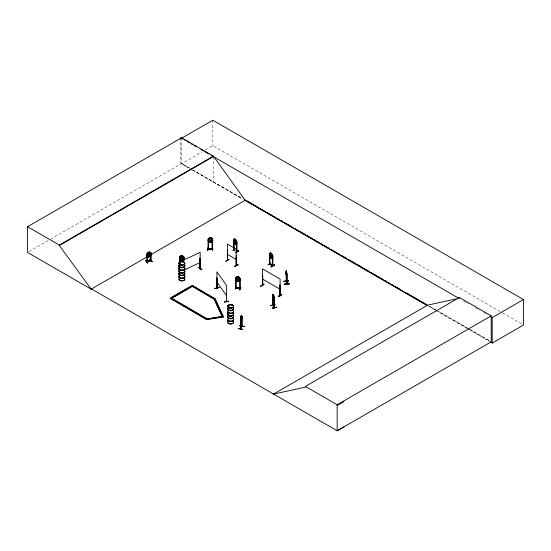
<?xml version="1.0" encoding="UTF-8"?>
<svg xmlns="http://www.w3.org/2000/svg" width="551" height="551" viewBox="0 0 551 551"><rect width="100%" height="100%" fill="white"/><g stroke="black" fill="none" stroke-linecap="round" stroke-linejoin="round"><path stroke-width="0.41" stroke-dasharray="2.75 2.07" d="M231.881 250.822L235.201 248.894M233.838 250.161L233.776 249.768M233.507 249.961L233.652 249.507L233.776 250.14M29.038 251.593L49.859 239.568M50.602 239.141L181.582 163.516L189.716 168.213M181.582 138.246L181.582 163.73L202.41 151.711M205.378 149.989L212.817 145.698L501.844 312.569M235.215 248.742L231.916 250.657M233.693 249.885L235.167 250.905M233.996 249.83L235.167 250.636M233.658 249.906L233.996 250.092L233.961 249.693M233.514 249.617L233.879 249.789M189.606 168.275L180.335 162.944L180.335 140.202M192.575 169.983L241.476 198.105L192.678 169.922M437.239 310.681L429.091 305.991L437.218 310.688M469.101 329.002L437.983 311.101L469.018 329.05M469.838 329.422L489.846 340.931M502.595 312.996L523.45 325.042M463.467 300.991L468.625 303.966M475.258 307.795L479.687 310.351M483.372 312.479L487.793 315.034M469.755 329.47L489.722 341M181.582 163.73L189.716 168.427M192.678 170.135L243.205 199.304M428.099 306.053L434.808 309.931M435.559 310.358L466.869 328.437M467.613 328.871L489.233 341.351M233.796 249.761L233.879 250.161M213.382 156.601L213.382 182.085M212.817 120.214L212.817 145.698"/><path stroke-width="0.83" d="M286.189 273.64L286.534 277.27L286.231 275.059M199.848 268.854L200.213 258.488L200.309 268.792L199.848 268.854L200.247 268.661M199.848 268.482L200.247 268.289M241.662 316.343L242.013 316.184L241.868 326.633L241.834 316.095L241.352 315.337L241.579 317.769L240.952 319.862L240.635 319.456M272.835 305.516L272.8 295.164M274.15 297.285L274.336 307.775L274.322 297.292L274.288 299.2L273.744 299.971L272.642 296.652L273.186 294.262L274.467 297.519L274.488 307.74L272.862 305.233M286.217 273.558L286.616 276.03M233.844 248.446L233.831 239.85M236.675 251.6L236.902 241.579L236.462 241.366M271.574 258.267L270.486 257.641L269.363 255.423L269.363 253.804C270.162 255.189 270.989 248.852 269.907 255.388L271.361 257.186L272.077 256.635L271.533 253.522L270.465 252.826L269.363 253.859M272.387 255.506L272.766 255.65L272.8 265.864L269.487 263.95M150.54 260.747C151.904 260.892 144.892 261.346 147.2 261.842M146.917 261.567L150.864 260.286M286.341 271.98L286.465 270.885M179.991 256.773L179.95 261.883M239.85 278.524L240.215 278.503L240.188 288.814M208.505 239.203L208.058 239.162M241.083 316.171L241.035 318.877L241.242 315.888M286.231 271.54L286.389 270.383M286.231 273.847L286.286 272.649L286.561 278.338M286.155 280.955L286.424 281.547L286.396 277.277M286.155 281.327L286.802 283.93L286.403 281.285M207.596 250.65L208.168 247.75L207.617 250.622M207.823 250.602L208.133 247.909M211.129 237.653L211.866 240.553L210.854 241.476L209.828 241.434L208.801 240.436L208.801 239.224L209.552 237.591L211.129 237.653L212.686 239.354L212.686 240.973L211.129 242.53L209.545 242.468L207.989 240.766L209.573 242.426L211.129 242.502L212.686 240.973M212.176 239.217L212.252 249.548L212.218 239.23L212.638 239.244L212.576 249.562C213.203 248.487 207.844 248.37 208.464 249.383L208.464 239.086M212.638 239.244L211.102 237.722L209.573 237.667M212.528 250.836L212.838 247.929M217.218 278.2L216.908 278.014L217.252 288.407L216.887 288.18M217.066 288.145L216.887 287.808L217.252 288.035M226.199 300.922L226.399 301.197M226.571 301.5L226.557 301.101M238.273 328.479L242.667 329.443M273.372 294.799L273.551 297.795L273.42 294.792M286.472 274.57L286.616 276.085L286.782 275.321M240.766 328.327C239.657 329.994 242.495 324.525 241.923 326.585M242.027 326.406L240.594 328.919C241.069 329.099 239.657 312.686 241.82 316.136L241.717 326.605M273.014 305.061L272.876 305.151M272.924 295.494L273.234 294.255L272.642 295.033L272.876 305.523L272.697 304.868M274.171 307.52L274.171 307.148M241.352 320.186C243.294 312.72 239.885 324.222 241.4 320.193M229.051 259.466L225.683 261.353L228.982 259.431M180.459 264.514C180.638 263.371 179.206 265.052 180.618 264.501M180.742 264.328L180.397 264.087M183.524 262.545L183.717 262.613M228.617 307.417L229.002 307.134M229.512 307.486L229.23 307.134M232.302 305.412L232.308 305.323M232.212 305.66L232.584 305.495M270.562 305.64L274.949 304.682M214.787 288.628L219.112 287.574M236.2 277.973L235.67 277.918L237.192 276.506L238.721 276.74L240.222 278.62L240.222 280.239L238.714 281.616L237.178 281.382L235.67 279.536L235.683 277.89L237.219 276.547L236.462 279.267L237.453 280.383L238.445 280.535L239.423 279.722L238.721 276.74M148.68 252.379L148.26 254.624L148.701 255.12L149.631 254.225L149.142 252.248M270.81 253.315L270.451 255.203L271.168 256.243L271.54 255.113L270.844 253.295M286.789 273.751L286.334 270.334L286.396 273.881M286.121 273.406L286.334 272.642L286.486 273.895L286.486 271.182L286.844 273.744M179.502 256.773L180.99 255.285L180.253 258.075L181.265 259.149L182.271 259.266L183.263 258.419L182.546 255.464L181.017 255.327M179.447 258.371L184.068 258.901L182.539 260.341L180.983 260.162L179.461 258.343L179.461 256.725C183.82 257.875 184.599 255.106 183.648 260.52M179.502 258.364L181.01 260.127M182.002 255.678L181.499 255.623L181.01 256.945L181.01 257.661L182.002 258.398L182.519 257.827L182.016 255.65M181.017 260.093L182.526 260.265M184.02 257.289L182.546 255.464M179.571 256.642L179.984 256.69L179.571 256.642L179.536 262.682M179.275 266.829L179.041 267.993M179.44 266.842L179.034 267.993M237.701 276.836L237.212 278.882L238.184 279.66L238.686 279.109L238.197 276.912M145.698 260.644C150.54 265.837 146.118 261.883 145.733 260.478M147.269 261.456L151.002 260.361M151.002 260.733L146.91 261.925M267.745 264.886L271.058 262.979M260.692 286.183L263.977 284.261M235.718 277.938L236.138 277.862M237.178 281.382L238.7 281.547L240.236 280.211M239.781 278.551L239.802 288.758C240.14 287.732 235.587 287.188 235.78 288.139L235.787 277.821M236.324 286.747L235.084 289.303M239.816 278.565L240.215 278.503M240.222 278.62L238.7 276.781M236.097 277.869L236.097 288.187C235.601 287.085 241.062 287.732 240.153 288.8M239.719 288.455L240.215 288.325M239.637 290.06L240.856 287.236L239.671 289.867M262.793 285.074L262.421 284.867M262.345 285.363L262.455 275.066L262.675 285.514L262.304 285.322L262.793 285.446L262.421 285.239M280.094 295.419L279.653 295.343L280.156 295.453L280.115 279.061L262.455 268.867L262.524 285.26M269.714 253.963L269.859 264.163L269.659 263.833M241.393 315.399L240.58 318.444M244.251 326.591L239.726 325.923L244.258 326.605M240.594 328.341L241.82 326.344M146.876 255.898L148.233 257.138L149.652 256.732L151.002 254.714L151.05 253.095L149.603 251.903L148.205 252.262L146.807 254.28L148.233 252.289M148.233 257.138L149.624 256.697L151.05 254.714M179.915 264.266L180.322 264.143M180.322 264.06L179.901 264.328L180.397 264.218M229.464 307.286L228.803 307.465L229.312 307.21M232.088 305.495L232.501 305.585M200.288 268.413L199.951 268.557M240.56 328.637L240.739 318.471M216.901 288.235L216.908 271.822L226.378 285.156L226.544 301.5M227.494 250.25L227.508 260.616L227.646 250.333M274.315 307.747L272.711 305.268L274.15 307.231M209.552 237.591L207.989 239.175L208.058 249.355L208.478 248.9M208.016 249.266L212.645 249.417M236.606 243.108L236.448 251.662L236.82 251.862L236.785 241.648L235.725 239.403L234.568 238.776L233.466 239.754L233.548 247.42M235.67 244.224L236.792 243.239L236.434 241.345L236.778 251.862L236.455 251.277L236.778 251.49M233.466 241.372L234.623 243.576L235.725 244.251L236.792 243.294M271.588 258.323C274.026 255.719 271.374 259.762 270.451 257.661L269.398 255.43M180.597 264.335L180.046 264.335M235.738 287.636L236.207 287.684M235.738 288.008L240.264 288.703M212.631 249.162L208.016 248.997M260.719 286.231L264.012 284.096L260.719 286.017M279.998 295.515L279.812 285.087L279.949 295.508M281.761 294.358C273.937 297.926 281.96 296.252 281.733 294.33M278.448 296.466L281.768 294.523M227.542 260.602L227.377 244.121L236.207 249.217L236.186 265.451M234.643 266.353L237.936 264.411L234.63 266.333M237.942 264.576L234.643 266.519L237.956 264.611M91.549 288.979L91.191 289.192L27.55 252.448L27.55 226.702L181.582 137.771L213.382 156.126L245.181 200.233L427.245 305.35M181.582 137.771L181.582 138.246L212.817 120.214L523.45 299.558L523.45 325.042L492.215 343.073L489.984 341.778M27.55 226.702L59.35 245.057L213.382 156.126M343.907 426.942L337.164 430.786L91.507 288.958L91.142 289.165L59.35 245.532L213.382 156.601M91.142 289.165L147.923 256.38M150.898 254.665L245.539 200.027M234.602 238.755L234.044 241.317L235.497 243.115L236.214 242.571L235.67 239.458L234.588 238.831L233.762 239.809M235.305 239.451L235.676 241.049L235.305 242.171L234.588 240.422L234.94 239.244L235.339 239.43M235.69 244.272L234.568 243.625L233.5 241.352M236.455 251.38L236.882 251.373M235.883 252.186L238.555 250.691M236.069 252.51L238.721 250.967L238.535 250.657M207.107 319.125L171.347 298.167L207.107 318.809L206.46 319.497L170.066 298.167L192.134 285.425L214.849 298.539L214.201 299.227L192.134 286.169L214.201 298.911L222.28 316.632L214.201 299.227L214.849 298.539M172.27 297.209L189.923 287.016M192.774 286.114L170.707 298.856L192.774 285.797L205.282 293.339M272.538 265.672L272.469 257.179M274.584 265.038C267.669 269.873 272.828 264.101 274.584 265.045M271.12 266.836L274.446 264.941L271.113 266.67M170.066 298.167L206.46 319.181L207.107 318.809M273.213 394.282L427.61 305.137L456.056 298.952M273.571 394.068L305.371 387.153L305.371 386.416L459.403 297.485L491.203 315.84L491.203 341.854L337.164 430.786L337.164 404.771L491.203 315.84M459.403 298.222L459.045 298.435L211.164 155.32M490.741 316.735L492.215 317.59L523.45 299.558M337.164 405.515L343.907 401.672M199.882 258.639L200.316 258.564M198.815 267.655L201.983 269.653L199.014 267.559M199.889 268.427L200.35 268.365M199.882 268.84L200.213 252.296L180.804 261.367M184.688 269.742L200.213 262.49M146.786 261.828L147.275 261.539M229.209 307.561L229.071 307.127M228.651 307.375L229.526 307.417M200.213 268.309L199.951 268.929L199.985 258.715M147.248 254.204L146.78 254.197L146.917 261.939L146.738 261.484M148.701 252.406L149.163 252.268M150.588 253.109L150.561 260.878L150.506 253.129L151.022 253.067L150.933 260.781M150.96 253.102L150.506 253.129M149.92 259.48L152.241 261.835L149.941 259.266M214.704 288.545L219.126 287.429L214.711 288.531M224.312 302.072L228.734 301.17L224.34 302.079M236.186 265.61L236.165 255.258M147.248 254.08L147.213 261.856M273.792 295.109L273.647 298.78L272.924 296.707M273.778 299.909L273.241 299.076M274.88 304.6L270.486 305.557L274.942 304.689M276.616 307.107L272.215 308.229L276.692 307.403M272.228 308.223L276.623 307.293M272.435 265.279L272.683 265.933C271.547 262.138 275.004 255.037 270.451 252.895M272.49 265.672L272.339 255.457M214.201 298.911L215.083 298.773L223.396 317.004L207.279 319.497L207.038 318.995L223.162 316.178L218.919 317.156M214.201 299.227L215.083 299.09L223.396 317.004M207.892 318.864L210.434 318.464M212.128 318.202L213.829 317.941M215.524 317.679L217.225 317.417M207.038 318.671L207.279 319.181L223.396 316.687M150.829 260.664L150.884 253.019M286.162 272.669L286.334 275.183L286.162 271.051L286.238 281.568M286.341 272.697L286.527 277.194L286.486 274.584M286.362 273.2L286.734 276.044M286.362 281.313L287.002 283.93L286.83 273.723M283.923 281.244L288.559 280.858L283.93 281.458M283.889 281.313L288.559 280.996M284.64 284.275C298.69 282.918 274.804 284.908 289.275 283.882M284.605 284.137L289.247 283.751M262.62 285.122L262.31 284.97L262.641 285.494M269.577 263.984L269.522 253.777M272.628 265.913L269.377 264.019L269.398 253.839M198.849 267.607L201.783 269.535M208.058 249.355L212.631 249.534M152.021 261.684L149.92 259.273M184.034 257.262L183.579 257.097L183.614 260.609M237.688 276.864L238.184 276.939M240.174 288.793L235.787 288.125M240.925 321.013L240.401 320.255L240.401 318.671M239.726 325.71L244.189 326.681M238.266 328.499L242.743 329.326M274.357 307.134L274.253 307.733M269.639 264.211L269.825 255.65M279.929 295.143L279.929 295.515M272.325 255.574L272.766 255.65M227.673 260.527L227.356 260.127M181.582 138.246L183.063 139.1M184.544 139.954L186.024 140.808M187.498 141.662L189.716 142.943M191.197 143.797L192.678 144.651M194.159 145.505L196.376 146.786M200.812 149.349L203.03 150.63M204.511 151.484L208.946 154.039M247.027 200.881L252.227 203.884M253.715 204.745L255.946 206.033M257.427 206.887L258.915 207.748M260.403 208.602L262.634 209.89M264.122 210.751L265.603 211.612M267.09 212.466L269.322 213.754M270.81 214.615L272.29 215.469M274.522 216.757L276.01 217.617M277.497 218.471L278.978 219.332M281.21 220.62L282.697 221.474M284.185 222.335L292.361 227.053M294.585 228.341L299.048 230.917M300.529 231.771L305.736 234.774M307.217 235.635L309.448 236.923M310.936 237.777L312.424 238.638M313.912 239.499L316.136 240.78M317.624 241.641L319.112 242.502M321.336 243.783L322.824 244.644M324.312 245.505L326.543 246.793M328.031 247.647L329.512 248.508M330.999 249.362L333.231 250.65M334.719 251.511L336.2 252.365M338.431 253.653L339.919 254.514M341.406 255.368L346.607 258.371M348.094 259.232L356.27 263.95M357.751 264.811L362.957 267.814M364.438 268.668L369.645 271.677M371.126 272.531L373.358 273.819M374.845 274.68L376.333 275.534M377.821 276.395L380.045 277.683M381.533 278.537L383.021 279.398M385.245 280.686L386.733 281.54M388.221 282.401L389.709 283.255M391.94 284.543L393.421 285.404M394.909 286.258L400.109 289.268M405.316 292.271L409.772 294.84M411.26 295.701L420.179 300.846M421.66 301.707L426.867 304.71M244.692 200.165L427.356 305.626M227.377 254.314L236.207 259.411M262.455 279.061L280.115 289.254M206.756 294.186L214.849 298.856M305.371 386.416L337.164 404.771M151.05 253.095L149.624 251.855L150.306 254.534L149.404 255.754L148.488 256.022L147.565 255.327L148.205 252.262M279.694 295.357L279.812 285.087M147.158 254.087L146.78 254.197M216.908 282.016L226.378 295.35M272.835 295.274L272.793 305.481M271.553 253.494L272.655 255.747M286.334 270.334L286.527 274.887L286.231 272.752M286.734 273.413L286.775 283.896M240.505 318.43L240.45 328.864L240.422 328.458M492.215 317.59L492.215 343.073M286.933 273.468L286.844 283.944M286.334 271.092L286.334 273.64M262.758 275.231L262.793 285.446M233.961 242.433L233.961 248.377M233.658 239.706L233.658 247.358M217.06 277.98L217.087 288.455M184.062 257.172L184.034 260.657M180.335 137.674L180.335 139.362M59.35 245.057L59.35 245.532M233.424 313.691A2.9 1.674 0 0 1 230.621 315.799A2.9 1.674 0 0 1 227.818 313.691A2.927 1.687 0 0 0 230.621 315.875A2.927 1.687 0 0 0 233.445 313.746M233.431 308.677A2.913 1.681 0 0 1 230.621 310.798A2.913 1.681 0 0 1 227.804 308.677M233.431 308.209A2.913 1.681 0 0 1 230.621 310.323A2.913 1.681 0 0 1 227.804 308.209M233.431 311.494A2.913 1.681 0 0 1 230.621 313.609A2.913 1.681 0 0 1 227.804 311.494M233.479 311.322A2.962 1.708 0 0 1 230.621 313.471A2.962 1.708 0 0 1 227.756 311.322M233.479 311.177A2.962 1.708 0 0 1 230.621 313.326A2.962 1.708 0 0 1 227.756 311.177M233.431 311.019A2.913 1.681 0 0 1 230.621 313.14A2.913 1.681 0 0 1 227.804 311.019M233.479 308.512A2.962 1.708 0 0 1 230.621 310.661A2.962 1.708 0 0 1 227.756 308.512M233.479 308.36A2.962 1.708 0 0 1 230.621 310.516A2.962 1.708 0 0 1 227.756 308.36M233.438 313.85A2.92 1.687 0 0 1 230.621 315.978A2.92 1.687 0 0 1 227.797 313.85M233.431 314.111A2.907 1.681 0 0 1 230.621 316.226A2.907 1.681 0 0 1 227.811 314.111M233.431 321.708A2.907 1.681 0 0 1 230.621 323.823A2.907 1.681 0 0 1 227.811 321.708M233.431 316.694A2.913 1.681 0 0 1 230.621 318.815A2.913 1.681 0 0 1 227.804 316.694M233.431 316.226A2.913 1.681 0 0 1 230.621 318.34A2.913 1.681 0 0 1 227.804 316.226M233.431 319.511A2.913 1.681 0 0 1 230.621 321.626A2.913 1.681 0 0 1 227.804 319.511M233.479 319.339A2.962 1.708 0 0 1 230.621 321.488A2.962 1.708 0 0 1 227.756 319.339M233.479 319.194A2.962 1.708 0 0 1 230.621 321.343A2.962 1.708 0 0 1 227.756 319.194M233.431 319.036A2.913 1.681 0 0 1 230.621 321.157A2.913 1.681 0 0 1 227.804 319.036M233.479 316.529A2.962 1.708 0 0 1 230.621 318.678A2.962 1.708 0 0 1 227.756 316.529M233.479 316.377A2.962 1.708 0 0 1 230.621 318.533A2.962 1.708 0 0 1 227.756 316.377M233.438 321.867A2.92 1.687 0 0 1 230.621 323.995A2.92 1.687 0 0 1 227.797 321.867M184.433 267.862A2.962 1.708 0 0 1 181.871 270.424A2.962 1.708 0 0 1 179.302 267.862M184.399 268.034A2.92 1.687 0 0 1 181.871 270.562A2.92 1.687 0 0 1 179.337 268.034M184.385 270.231A2.907 1.681 0 0 1 181.871 272.745A2.907 1.681 0 0 1 179.35 270.231M184.399 270.396A2.92 1.687 0 0 1 181.871 272.924A2.92 1.687 0 0 1 179.337 270.396M184.433 265.045A2.962 1.708 0 0 1 181.871 267.614A2.962 1.708 0 0 1 179.302 265.045M184.399 267.566A2.92 1.687 0 0 1 181.871 270.093A2.92 1.687 0 0 1 179.337 267.566M184.392 265.224A2.913 1.681 0 0 1 181.871 267.745A2.913 1.681 0 0 1 179.344 265.224M184.433 267.717A2.962 1.708 0 0 1 181.871 270.279A2.962 1.708 0 0 1 179.302 267.717M184.433 264.9A2.962 1.708 0 0 1 181.871 267.469A2.962 1.708 0 0 1 179.302 264.9M184.392 264.755A2.913 1.681 0 0 1 181.871 267.276A2.913 1.681 0 0 1 179.344 264.755M184.433 275.879A2.962 1.708 0 0 1 181.871 278.441A2.962 1.708 0 0 1 179.302 275.879M184.399 276.051A2.92 1.687 0 0 1 181.871 278.579A2.92 1.687 0 0 1 179.337 276.051M184.385 278.248A2.907 1.681 0 0 1 181.871 280.762A2.907 1.681 0 0 1 179.35 278.248M184.385 270.658A2.907 1.681 0 0 1 181.871 273.179A2.907 1.681 0 0 1 179.35 270.658M184.399 278.413A2.92 1.687 0 0 1 181.871 280.941A2.92 1.687 0 0 1 179.337 278.413M184.406 270.5A2.927 1.687 0 0 1 181.871 273.034A2.927 1.687 0 0 1 179.337 270.5M184.433 273.062A2.962 1.708 0 0 1 181.871 275.631A2.962 1.708 0 0 1 179.302 273.062M184.399 275.583A2.92 1.687 0 0 1 181.871 278.11A2.92 1.687 0 0 1 179.337 275.583M184.392 273.241A2.913 1.681 0 0 1 181.871 275.762A2.913 1.681 0 0 1 179.344 273.241M184.433 275.734A2.962 1.708 0 0 1 181.871 278.296A2.962 1.708 0 0 1 179.302 275.734M184.433 272.917A2.962 1.708 0 0 1 181.871 275.486A2.962 1.708 0 0 1 179.302 272.917M184.392 272.773A2.913 1.681 0 0 1 181.871 275.293A2.913 1.681 0 0 1 179.344 272.773M210.076 237.86L209.58 239.96L210.585 240.629L211.109 239.313L210.585 237.88L210.076 237.894M272.318 265.348C275.968 267.008 264.632 261.257 272.352 265.375M238.555 250.829L235.883 252.399L238.555 250.829M229.161 307.74A2.913 1.681 0 0 0 233.534 306.28A2.913 1.681 0 0 0 229.161 304.827A2.92 1.687 0 0 0 229.161 307.754A2.92 1.687 0 0 0 233.541 306.294A2.92 1.687 0 0 0 229.161 304.834A2.913 1.681 0 0 0 229.161 307.74M229.168 307.981A2.907 1.681 0 0 0 233.528 306.528A2.907 1.681 0 0 0 229.168 305.075A2.907 1.681 0 0 0 229.168 307.981M180.404 264.707A2.927 1.687 0 0 0 184.792 263.24A2.927 1.687 0 0 0 180.404 261.78A2.927 1.687 0 0 0 180.404 264.707M180.418 264.935A2.907 1.681 0 0 0 184.778 263.481A2.907 1.681 0 0 0 180.418 262.028A2.907 1.681 0 0 0 180.418 264.935M180.404 264.79A2.927 1.687 0 0 0 184.792 263.33A2.927 1.687 0 0 0 180.404 261.87A2.927 1.687 0 0 0 180.404 264.79"/></g></svg>
